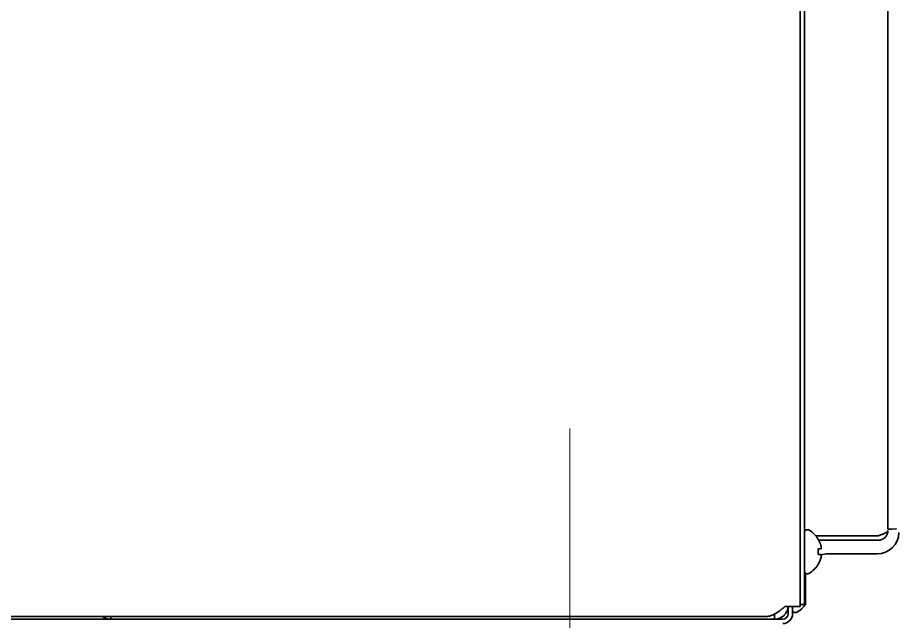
# Model space of a CAD drawing. Extents: x 6327 to 10269, y -393 to 3204.
# Drawn here: x 7969.4 to 8129.6, y 1371.4 to 1481.5 of the extents above; entities that cross this region are included whole.
import ezdxf

# ---------------------------------------------------------------- set-up
doc = ezdxf.new("R2010")
doc.units = 0
doc.header["$LTSCALE"] = 5
doc.layers.get('0').update_dxf_attribs({"linetype": 'CONTINUOUS', "lineweight": 0})
doc.layers.add('1', color=7, linetype='CONTINUOUS', true_color=0xffffff)

msp = doc.modelspace()

# ---------------------------------------------------------------- linework, layer by layer
at = {"color": 1}
msp.add_line((8070.07, 1406.58), (8070.07, 1306.58), dxfattribs=at)
msp.add_line((8113.07, 1374.6), (8113.07, 1380.18))
at = {"layer": '1', "color": 7, "linetype": 'Continuous', "lineweight": 35}
for p, q in [((8128.07, 2074.9), (8128.07, 1388.23)), ((8112.07, 2071.19), (8112.07, 1374.13)), ((8112.87, 1374.53), (8112.87, 2068.8)), ((8113.47, 1388.13), (8113.27, 1388.13)), ((8128.07, 1388.23), (8128.77, 1388.25)), ((8128.77, 1388.25), (8129.53, 1388.28)), ((8129.53, 1388.28), (8129.61, 1388.28)), ((8114.92, 1387.03), (8126.27, 1387.03)), ((8115.32, 1386.43), (8115.35, 1386.43)), ((8115.43, 1386.23), (8126.27, 1386.23)), ((8117.07, 1383.73), (8126.07, 1383.73)), ((8115.35, 1381.83), (8115.32, 1381.83)), ((8113.27, 1380.13), (8113.47, 1380.13)), ((8109.27, 1374.13), (8110.27, 1374.13)), ((8109.87, 1372.83), (8109.87, 1374.13)), ((8110.27, 1374.13), (8112.07, 1374.13)), ((8110.67, 1372.83), (8110.67, 1374.13)), ((8112.07, 1374.53), (8112.87, 1374.53)), ((8112.07, 1374.53), (8112.87, 1374.53)), ((7474.67, 1371.83), (8108.87, 1371.83)), ((8105.81, 1372.33), (7477.34, 1372.33)), ((7986.37, 1371.83), (7986.37, 1372.33)), ((8107.37, 1372.77), (8107.37, 1371.83)), ((8111.07, 1373.03), (8111.27, 1373.03))]:
    msp.add_line(p, q, dxfattribs=at)
for centre, radius, start, end in [((8113.27, 1387.73), 0.4, 90, 180), ((8113.47, 1387.73), 0.4, 59.6988, 90), ((8111.25, 1383.93), 4.8, 31.3459, 59.6988), ((8126.07, 1387.73), 4, 270, 358.9805), ((8111.57, 1384.13), 3.78, 0.0035, 7.6041), ((8111.57, 1384.13), 3.78, 352.3959, 359.9965), ((8117.07, 1379.73), 4, 90, 107.388), ((8111.25, 1384.33), 4.8, 300.3012, 328.6074), ((8113.27, 1380.53), 0.4, 180, 270), ((8113.47, 1380.53), 0.4, 270, 300.3012), ((8111.07, 1373.43), 0.4, 180, 270), ((8109.05, 1377.23), 4.8, 300.3012, 326.8766), ((8108.87, 1372.83), 1, 270, 0), ((8108.87, 1372.83), 1.8, 270, 0), ((8111.27, 1373.43), 0.4, 270, 300.3012)]:
    msp.add_arc(centre, radius, start, end, dxfattribs=at)
for points, knots in [([(8128.07, 1388.03), (8128.07, 1387.91), (8128.06, 1387.79), (8128.02, 1387.56), (8127.98, 1387.45), (8127.89, 1387.23), (8127.83, 1387.12), (8127.7, 1386.93), (8127.63, 1386.84), (8127.46, 1386.67), (8127.37, 1386.59), (8127.17, 1386.46), (8127.07, 1386.41), (8126.85, 1386.32), (8126.74, 1386.28), (8126.51, 1386.24), (8126.39, 1386.23), (8126.27, 1386.23)], [0, 0, 0, 0, 0.125, 0.125, 0.25, 0.25, 0.375, 0.375, 0.5, 0.5, 0.625, 0.625, 0.75, 0.75, 0.875, 0.875, 1, 1, 1, 1]), ([(8115.32, 1384.63), (8115.44, 1384.63), (8115.55, 1384.63), (8115.69, 1384.63), (8115.73, 1384.63), (8115.81, 1384.63), (8115.84, 1384.63), (8115.87, 1384.63)], [0, 0, 0, 0, 0.5, 0.5, 0.75, 0.75, 1, 1, 1, 1]), ([(8115.32, 1381.83), (8115.44, 1382.03), (8115.55, 1382.24), (8115.69, 1382.56), (8115.73, 1382.67), (8115.81, 1382.9), (8115.84, 1383.01), (8115.87, 1383.13)], [0, 0, 0, 0, 0.5, 0.5, 0.75, 0.75, 1, 1, 1, 1]), ([(8105.81, 1372.33), (8105.85, 1372.33), (8105.88, 1372.33), (8105.95, 1372.33), (8106.06, 1372.34), (8106.17, 1372.35), (8106.39, 1372.38), (8106.53, 1372.42), (8106.74, 1372.48), (8106.82, 1372.51), (8106.92, 1372.55), (8106.96, 1372.57), (8107.03, 1372.6), (8107.07, 1372.61), (8107.25, 1372.69), (8107.4, 1372.77), (8107.69, 1372.94), (8107.83, 1373.03), (8108.12, 1373.22), (8108.26, 1373.33), (8108.48, 1373.49), (8108.55, 1373.55), (8108.66, 1373.63), (8108.7, 1373.66), (8108.77, 1373.72), (8108.8, 1373.75), (8108.99, 1373.89), (8109.13, 1374.01), (8109.27, 1374.13)], [0, 0, 0, 0, 0.03125, 0.03125, 0.0625, 0.125, 0.125, 0.25, 0.25, 0.3125, 0.3125, 0.34375, 0.34375, 0.375, 0.375, 0.5, 0.5, 0.625, 0.625, 0.75, 0.75, 0.8125, 0.8125, 0.84375, 0.84375, 0.875, 0.875, 1, 1, 1, 1]), ([(8109.86, 1374.13), (8109.86, 1374.03), (8109.84, 1373.93), (8109.81, 1373.76), (8109.79, 1373.68), (8109.75, 1373.56), (8109.74, 1373.52), (8109.71, 1373.45), (8109.7, 1373.41), (8109.62, 1373.22), (8109.54, 1373.07), (8109.36, 1372.8), (8109.26, 1372.68), (8109.02, 1372.44), (8108.9, 1372.34), (8108.63, 1372.16), (8108.48, 1372.08), (8108.31, 1372.01), (8108.29, 1372), (8108.25, 1371.99), (8108.2, 1371.96), (8108.14, 1371.95), (8108.02, 1371.91), (8107.94, 1371.89), (8107.7, 1371.84), (8107.54, 1371.83), (8107.37, 1371.83)], [0.0508955, 0.0508955, 0.0508955, 0.0508955, 0.125, 0.125, 0.1875, 0.1875, 0.21875, 0.21875, 0.25, 0.25, 0.375, 0.375, 0.5, 0.5, 0.625, 0.625, 0.75, 0.75, 0.765625, 0.765625, 0.78125, 0.8125, 0.8125, 0.875, 0.875, 1, 1, 1, 1]), ([(7984.93, 1372.29), (7985.08, 1372.18), (7985.53, 1371.93), (7986.05, 1371.83), (7986.37, 1371.83)], [0, 0, 0, 0, 0.363919, 1, 1, 1, 1])]:
    msp.add_open_spline(points, degree=3, knots=knots, dxfattribs=at)
for points in [[(8128.07, 1388.03), (8128.07, 1388), (8128.06, 1387.95), (8128.02, 1387.87), (8127.96, 1387.8), (8127.87, 1387.72), (8127.76, 1387.64), (8127.62, 1387.56), (8127.47, 1387.49), (8127.3, 1387.41), (8127.11, 1387.33), (8126.91, 1387.26), (8126.7, 1387.18), (8126.49, 1387.1), (8126.35, 1387.05), (8126.27, 1387.03)], [(8115.87, 1385.13), (8115.85, 1385.18), (8115.83, 1385.29), (8115.77, 1385.45), (8115.72, 1385.61), (8115.66, 1385.76), (8115.59, 1385.92), (8115.52, 1386.07), (8115.43, 1386.24), (8115.36, 1386.36), (8115.32, 1386.43)], [(8115.87, 1384.63), (8115.87, 1384.65), (8115.88, 1384.7), (8115.88, 1384.77), (8115.88, 1384.84), (8115.88, 1384.91), (8115.88, 1384.98), (8115.88, 1385.05), (8115.87, 1385.1), (8115.87, 1385.13)], [(8115.87, 1383.63), (8115.85, 1383.63), (8115.83, 1383.63), (8115.77, 1383.63), (8115.72, 1383.63), (8115.66, 1383.63), (8115.59, 1383.63), (8115.52, 1383.63), (8115.43, 1383.63), (8115.36, 1383.63), (8115.32, 1383.63)], [(8115.87, 1383.13), (8115.87, 1383.15), (8115.88, 1383.2), (8115.88, 1383.28), (8115.88, 1383.35), (8115.88, 1383.42), (8115.88, 1383.49), (8115.88, 1383.56), (8115.87, 1383.6), (8115.87, 1383.63)]]:
    msp.add_open_spline(points, degree=3, dxfattribs=at)

doc.saveas('drawing.dxf')
